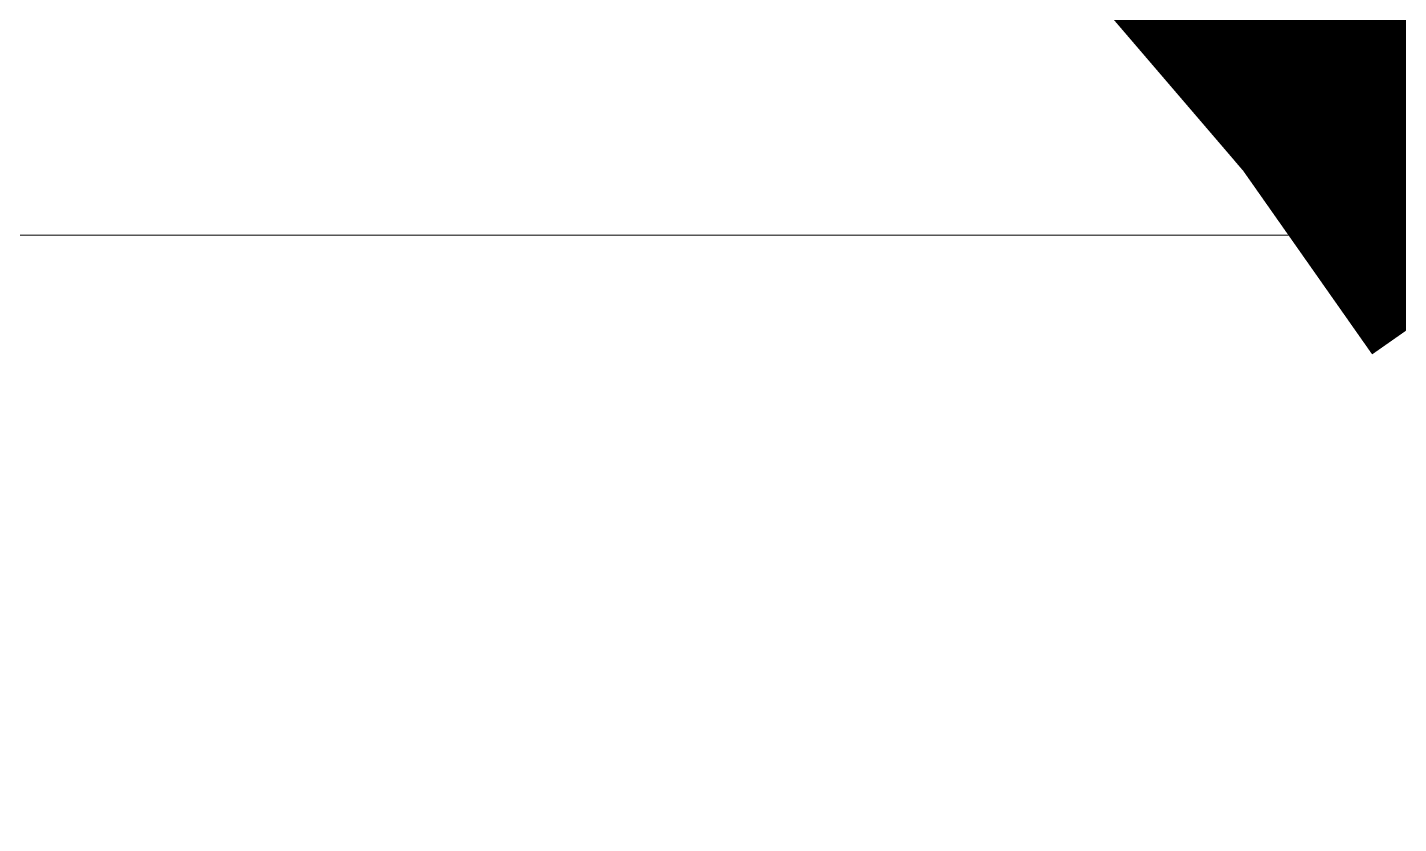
# Model space of a CAD drawing. Header units: metres. Extents: x 75097 to 220695, y -1557923 to -1361206.
# Drawn here: x 170765.2 to 171027.8, y -1430525.4 to -1430372.9 of the extents above; entities that cross this region are included whole.
import ezdxf

# ---------------------------------------------------------------- set-up
doc = ezdxf.new("R2010")
doc.units = ezdxf.units.M
doc.layers.get('0').update_dxf_attribs({"lineweight": 0})
doc.layers.add('A-100 - Copy$0$Walls', color=8, linetype='Continuous', lineweight=0)
doc.layers.add('REV 01', color=7, linetype='Continuous', lineweight=0, true_color=0xe41b4d)

# ---------------------------------------------------------------- blocks, each defined once
blk = doc.blocks.new('A-100 - Copy')
at = {"layer": 'A-100 - Copy$0$Walls'}
blk.add_line((168262.18, -1430412.69, 0), (175033.28, -1430412.69, 0), dxfattribs=at)

msp = doc.modelspace()

# ---------------------------------------------------------------- block references
msp.add_blockref('A-100 - Copy', (0, 0))

# ---------------------------------------------------------------- next in the draw order: linework, layer by layer
at = {"layer": 'REV 01', "color": 3, "elevation": 0}
msp.add_lwpolyline([(161507.59, -1430970.56, 0, 79.63, -0.520567), (161499.95, -1430412.69, 0, 79.63, -0.520567), (162296.23, -1430412.69, 0, 79.63, -0.520567), (163092.52, -1430412.69, 0, 79.63, -0.520567), (163888.81, -1430412.69, 0, 79.63, -0.520567), (164685.09, -1430412.69, 0, 79.63, -0.520567), (165481.38, -1430412.69, 0, 79.63, -0.520567), (166277.67, -1430412.69, 0, 79.63, -0.520567), (167073.95, -1430412.69, 0, 79.63, -0.520567), (167870.24, -1430412.69, 0, 79.63, -0.520567), (168666.53, -1430412.69, 0, 79.63, -0.520567), (169462.81, -1430412.69, 0, 79.63, -0.520567), (170259.1, -1430412.69, 0, 79.63, -0.520567), (171055.39, -1430412.69, 0, 79.63, -0.520567), (171851.67, -1430412.69, 0, 79.63, -0.520567), (172647.96, -1430412.69, 0, 79.63, -0.520567), (173444.25, -1430412.69, 0, 79.63, -0.520567), (174114.8, -1430540.16, 0, 79.63, -0.520567), (174125.71, -1431336.37, 0, 79.63, -0.520567)], format="xyseb", dxfattribs=at)

doc.saveas('drawing.dxf')
